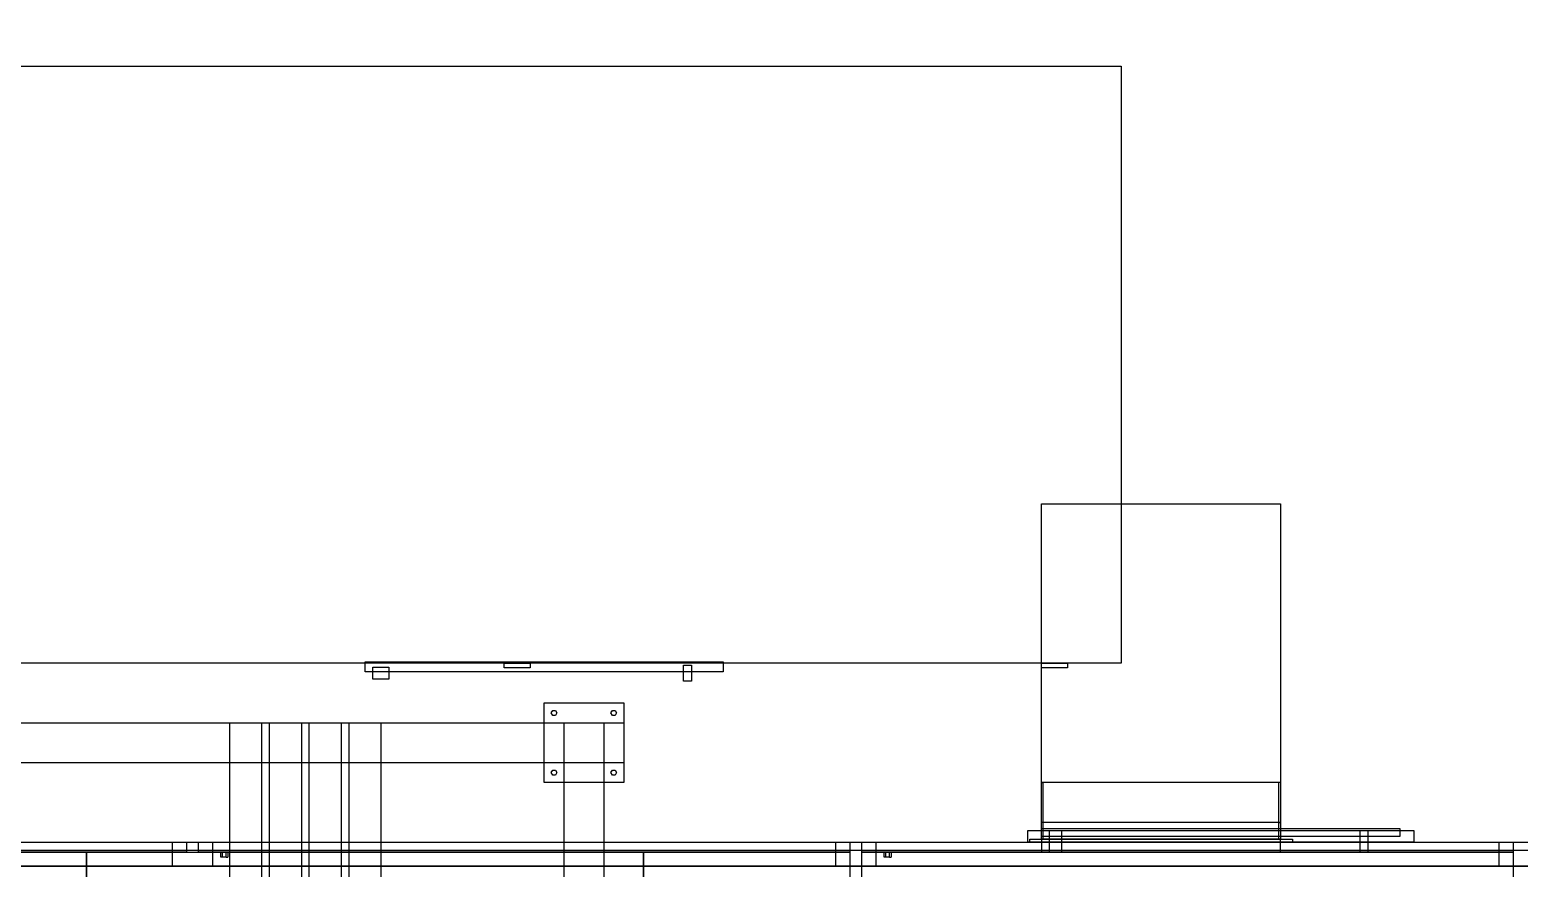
# Model space of a CAD drawing. Header units: millimetres. Extents: x -191664 to 191490, y -197311 to 10263.
# Drawn here: x 2362 to 6105, y -129365 to -127259 of the extents above; entities that cross this region are included whole.
import ezdxf

# ---------------------------------------------------------------- set-up
doc = ezdxf.new("R2010")
doc.units = ezdxf.units.MM
doc.layers.add('DET_secador_superior', color=7, linetype='Continuous', lineweight=0)
doc.layers.add('R15_COTAS_TRANSPORTE_P', color=1, linetype='Continuous', lineweight=0)
doc.dimstyles.new('PLANTA_20', dxfattribs={"dimtxt": 50, "dimasz": 30, "dimexe": 30, "dimexo": 16, "dimgap": 20, "dimtad": 1, "dimtih": 1, "dimtoh": 1, "dimdec": 1, "dimzin": 0, "dimdsep": 46, "dimcen": 0.09, "dimadec": 0, "dimazin": 0, "dimtfac": 1, "dimtdec": 4, "dimtofl": 0, "dimtmove": 0, "dimatfit": 3, "dimfxl": 1, "dimtolj": 1, "dimtzin": 0, "dimarcsym": 0})

# ---------------------------------------------------------------- blocks, each defined once
blk = doc.blocks.new('*D133')
at = {"layer": 'Defpoints', "color": 0, "transparency": 16777216}
for p in [(439.7, -194148), (217.9, -194406.1), (-500, -194490), (-500, -194490), (500, -194490)]:
    blk.add_point(p, dxfattribs=at)
at = {"layer": 'R15_COTAS_TRANSPORTE_P', "color": 0, "lineweight": -2, "transparency": 16777216}
blk.add_arc((-500, -194490), 722.8, 2.3783, 17.6217, dxfattribs=at)
at = {"layer": 'R15_COTAS_TRANSPORTE_P', "color": 0, "transparency": 16777216}
for points in [[(184.1, -194272.8), (193.6, -194269.6), (179.2, -194242.8)], [(227.1, -194459.9), (217.2, -194460.1), (222.8, -194490)]]:
    blk.add_solid(points, dxfattribs=at)

msp = doc.modelspace()

# ---------------------------------------------------------------- linework, layer by layer
at = {"layer": 'DET_secador_superior', "color": 254, "true_color": 0xd8e0dc}
for p, q in [((2104.71, -127350), (5104.71, -127350)), ((5104.71, -127350), (5104.71, -128850)), ((5104.71, -128850), (2104.71, -128850)), ((1119.71, -129300), (2756.38, -129300)), ((2756.38, -129325), (1119.71, -129325)), ((2756.38, -129300), (2756.38, -129325)), ((2786.38, -129325), (2786.38, -129300)), ((2786.38, -129300), (4423.05, -129300)), ((4423.05, -129325), (2786.38, -129325)), ((4423.05, -129300), (4423.05, -129325))]:
    msp.add_line(p, q, dxfattribs=at)
at = {"layer": 'DET_secador_superior', "color": 252, "true_color": 0x798e91}
for p, q in [((4904.71, -129150), (4904.71, -128450)), ((4904.71, -128450), (5504.71, -128450)), ((5504.71, -128450), (5504.71, -129150)), ((3224.71, -128890), (3224.71, -128860)), ((3224.71, -128860), (3264.71, -128860)), ((3264.71, -128860), (3264.71, -128890)), ((3554.71, -128862), (3554.71, -128850)), ((3554.71, -128850), (3619.71, -128850)), ((3619.71, -128862), (3554.71, -128862)), ((3619.71, -128850), (3619.71, -128862)), ((4904.71, -128862), (4904.71, -128850)), ((4904.71, -128850), (4969.71, -128850)), ((4969.71, -128862), (4904.71, -128862)), ((4969.71, -128850), (4969.71, -128862)), ((3264.71, -128890), (3224.71, -128890)), ((5504.71, -129150), (4904.71, -129150)), ((4924.71, -129325), (4924.71, -129270)), ((4924.71, -129270), (4954.71, -129270)), ((4954.71, -129270), (4954.71, -129325)), ((4954.71, -129325), (4924.71, -129325))]:
    msp.add_line(p, q, dxfattribs=at)
at = {"layer": 'DET_secador_superior', "color": 9, "true_color": 0xb8c6c1}
for p, q in [((3204.71, -128872), (3204.71, -128847)), ((3204.71, -128847), (4104.71, -128847)), ((4104.71, -128847), (4104.71, -128872)), ((4104.71, -128872), (3204.71, -128872)), ((4904.71, -129285), (4904.71, -129265)), ((4904.71, -129265), (5804.71, -129265)), ((5804.71, -129285), (4904.71, -129285)), ((5804.71, -129265), (5804.71, -129285)), ((1104.71, -129300), (20854.71, -129300)), ((2504.71, -129450), (2504.71, -129325)), ((2504.71, -129325), (3904.71, -129325)), ((3904.71, -132075), (3904.71, -129325)), ((3904.71, -129325), (4423.05, -129325)), ((3904.71, -129325), (3904.71, -129450)), ((4423.05, -129325), (4423.05, -132075)), ((4453.05, -132075), (4453.05, -129325)), ((4453.05, -129325), (6089.71, -129325)), ((6089.71, -129325), (6089.71, -132075))]:
    msp.add_line(p, q, dxfattribs=at)
at = {"layer": 'DET_secador_superior', "color": 129, "true_color": 0x304542}
for p, q in [((4004.71, -128895), (4004.71, -128855)), ((4004.71, -128855), (4024.71, -128855)), ((4024.71, -128855), (4024.71, -128895)), ((4024.71, -128895), (4004.71, -128895)), ((5704.71, -129325), (5704.71, -129270)), ((5704.71, -129270), (5724.71, -129270)), ((5724.71, -129270), (5724.71, -129325)), ((5724.71, -129325), (5704.71, -129325))]:
    msp.add_line(p, q, dxfattribs=at)
at = {"layer": 'DET_secador_superior', "color": 253, "true_color": 0xa6b3ba}
for p, q in [((3654.71, -129150), (3654.71, -128950)), ((3654.71, -128950), (3854.71, -128950)), ((3854.71, -128950), (3854.71, -129150)), ((354.71, -129000), (3854.71, -129000)), ((2864.71, -132400), (2864.71, -129000)), ((2864.71, -129000), (2944.71, -129000)), ((2944.71, -129000), (2944.71, -132400)), ((2964.71, -132400), (2964.71, -129000)), ((2964.71, -129000), (3044.71, -129000)), ((3044.71, -129000), (3044.71, -132400)), ((3064.71, -132400), (3064.71, -129000)), ((3064.71, -129000), (3144.71, -129000)), ((3144.71, -129000), (3144.71, -132400)), ((3164.71, -132400), (3164.71, -129000)), ((3164.71, -129000), (3244.71, -129000)), ((3244.71, -129000), (3244.71, -132400)), ((3704.71, -129100), (3704.71, -129000)), ((3704.71, -129000), (3804.71, -129000)), ((3704.71, -132400), (3704.71, -129000)), ((3804.71, -129000), (3804.71, -129100)), ((3804.71, -129000), (3804.71, -132400)), ((3854.71, -129000), (3854.71, -129100)), ((3854.71, -129100), (354.71, -129100)), ((3804.71, -129100), (3704.71, -129100)), ((3854.71, -129150), (3654.71, -129150)), ((4874.71, -129300), (4874.71, -129292)), ((4874.71, -129292), (5534.71, -129292)), ((4874.71, -129292), (4904.71, -129292)), ((4904.71, -129292), (4904.71, -129300)), ((5504.71, -129300), (5504.71, -129292)), ((5504.71, -129292), (5534.71, -129292)), ((5534.71, -129292), (5534.71, -129300)), ((5534.71, -129300), (4874.71, -129300)), ((4904.71, -129300), (4874.71, -129300)), ((5534.71, -129300), (5504.71, -129300))]:
    msp.add_line(p, q, dxfattribs=at)
at = {"layer": 'DET_secador_superior', "color": 9, "true_color": 0xb9c3c7}
for p, q in [((3672.71, -128975), (3676.21, -128968.94)), ((3676.21, -128981.06), (3672.71, -128975)), ((3676.21, -128968.94), (3683.21, -128968.94)), ((3683.21, -128981.06), (3676.21, -128981.06)), ((3683.21, -128968.94), (3686.71, -128975)), ((3686.71, -128975), (3683.21, -128981.06)), ((3822.71, -128975), (3826.21, -128968.94)), ((3826.21, -128981.06), (3822.71, -128975)), ((3826.21, -128968.94), (3833.21, -128968.94)), ((3833.21, -128981.06), (3826.21, -128981.06)), ((3833.21, -128968.94), (3836.71, -128975)), ((3836.71, -128975), (3833.21, -128981.06)), ((3672.71, -129125), (3676.21, -129118.94)), ((3676.21, -129131.06), (3672.71, -129125)), ((3676.21, -129118.94), (3683.21, -129118.94)), ((3683.21, -129131.06), (3676.21, -129131.06)), ((3683.21, -129118.94), (3686.71, -129125)), ((3686.71, -129125), (3683.21, -129131.06)), ((3822.71, -129125), (3826.21, -129118.94)), ((3826.21, -129131.06), (3822.71, -129125)), ((3826.21, -129118.94), (3833.21, -129118.94)), ((3833.21, -129131.06), (3826.21, -129131.06)), ((3833.21, -129118.94), (3836.71, -129125)), ((3836.71, -129125), (3833.21, -129131.06))]:
    msp.add_line(p, q, dxfattribs=at)
at = {"layer": 'DET_secador_superior', "color": 253, "true_color": 0x8d9da5}
for p, q in [((4904.71, -129250), (4904.71, -129150)), ((4904.71, -129150), (4908.71, -129150)), ((4908.71, -129250), (4908.71, -129150)), ((5500.71, -129250), (5500.71, -129150)), ((5504.71, -129150), (5500.71, -129150)), ((5504.71, -129150), (5504.71, -129250)), ((5504.71, -129250), (4904.71, -129250)), ((4904.71, -129292), (4904.71, -129250)), ((4908.71, -129250), (4904.71, -129250)), ((4908.71, -129292), (4908.71, -129250)), ((5500.71, -129250), (5504.71, -129250)), ((5500.71, -129292), (5500.71, -129250)), ((5504.71, -129250), (5504.71, -129292)), ((5504.71, -129292), (4904.71, -129292)), ((4908.71, -129292), (4904.71, -129292)), ((5500.71, -129292), (5504.71, -129292))]:
    msp.add_line(p, q, dxfattribs=at)
at = {"layer": 'DET_secador_superior', "color": 251, "true_color": 0x536a64}
for p, q in [((4869.71, -129300), (4869.71, -129270)), ((4869.71, -129270), (5839.71, -129270)), ((5839.71, -129270), (5839.71, -129300)), ((1104.71, -129300), (21104.71, -129300)), ((1104.71, -129320), (21104.71, -129320)), ((2721.38, -129360), (2721.38, -129300)), ((2721.38, -129300), (2821.38, -129300)), ((2821.38, -129300), (2821.38, -129360)), ((4388.05, -129360), (4388.05, -129300)), ((4388.05, -129300), (4488.05, -129300)), ((4488.05, -129300), (4488.05, -129360)), ((5839.71, -129300), (4869.71, -129300)), ((6054.71, -129360), (6054.71, -129300)), ((6054.71, -129300), (6154.71, -129300)), ((21104.71, -129360), (1104.71, -129360)), ((2821.38, -129360), (2721.38, -129360)), ((4488.05, -129360), (4388.05, -129360)), ((6154.71, -129360), (6054.71, -129360))]:
    msp.add_line(p, q, dxfattribs=at)
at = {"layer": 'DET_secador_superior', "color": 253, "true_color": 0xaab5b9}
for p, q in [((1119.71, -129325), (2504.71, -129325)), ((2504.71, -129325), (2504.71, -132075))]:
    msp.add_line(p, q, dxfattribs=at)
at = {"layer": 'DET_secador_superior', "color": 43, "true_color": 0xe7bf45}
for p, q in [((2846.88, -129325), (2842.38, -129325)), ((2842.38, -129337), (2842.38, -129325)), ((2855.88, -129325), (2846.88, -129325)), ((2846.88, -129337), (2846.88, -129325)), ((2860.38, -129325), (2855.88, -129325)), ((2855.88, -129337), (2855.88, -129325)), ((2860.38, -129325), (2860.38, -129337)), ((4513.55, -129325), (4509.05, -129325)), ((4509.05, -129337), (4509.05, -129325)), ((4522.55, -129325), (4513.55, -129325)), ((4513.55, -129337), (4513.55, -129325)), ((4527.05, -129325), (4522.55, -129325)), ((4522.55, -129337), (4522.55, -129325)), ((4527.05, -129325), (4527.05, -129337)), ((2846.88, -129337), (2842.38, -129337)), ((2855.88, -129337), (2846.88, -129337)), ((2855.88, -129337), (2860.38, -129337)), ((4513.55, -129337), (4509.05, -129337)), ((4522.55, -129337), (4513.55, -129337)), ((4522.55, -129337), (4527.05, -129337))]:
    msp.add_line(p, q, dxfattribs=at)
at = {"layer": 'DET_secador_superior', "color": 253, "true_color": 0x9fadb2}
for p, q in [((4453.05, -129325), (4453.05, -129300)), ((4453.05, -129300), (4904.71, -129300)), ((4904.71, -129325), (4453.05, -129325)), ((4904.71, -129300), (4904.71, -129325)), ((4904.71, -129300), (5504.71, -129300)), ((5504.71, -129325), (4904.71, -129325)), ((5504.71, -129325), (5504.71, -129300)), ((5504.71, -129300), (6089.71, -129300)), ((6089.71, -129325), (5504.71, -129325)), ((6089.71, -129300), (6089.71, -129325))]:
    msp.add_line(p, q, dxfattribs=at)
at = {"layer": 'DET_secador_superior', "color": 8, "true_color": 0x617680}
msp.add_line((1454.71, -129360), (20754.71, -129360), dxfattribs=at)

# ---------------------------------------------------------------- dimensions: what is measured, and where the dimension line sits
at = {"layer": 'R15_COTAS_TRANSPORTE_P'}
dim = msp.add_angular_dim_2l(base=(217.89, -194406.09), line1=((-500, -194490), (500, -194490)), line2=((-500, -194490), (439.69, -194147.98)), dimstyle='PLANTA_20', dxfattribs=at)
dim.commit()
dim.dimension.update_dxf_attribs({"geometry": '*D133', "text_midpoint": (191490.46, -33543.69)})

doc.saveas('drawing.dxf')
